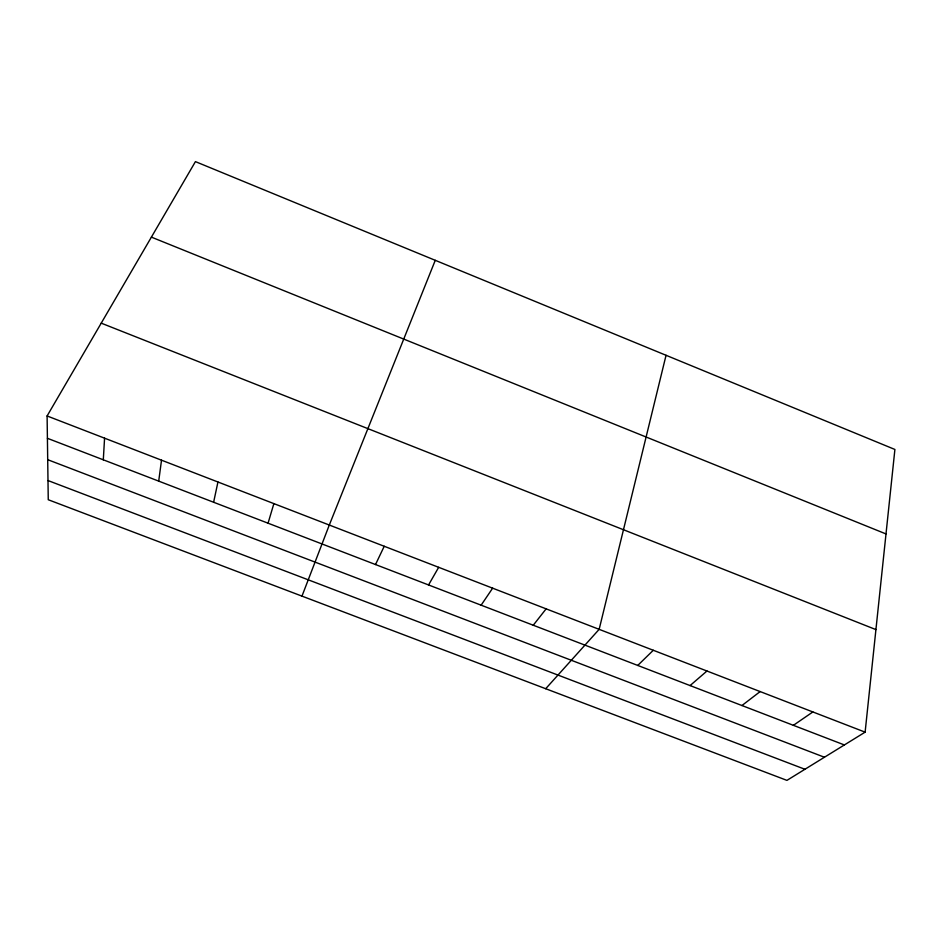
<?xml version="1.0" encoding="UTF-8"?>
<svg xmlns="http://www.w3.org/2000/svg" width="942" height="942" viewBox="0 0 942 942"><rect width="100%" height="100%" fill="white"/><g stroke="black" fill="none" stroke-linecap="round" stroke-linejoin="round"><path stroke-width="1.41" d="M103.302 459.814L104.574 438.171M865.121 732.146L894.9 449.464L195.43 161.624L47.1 415.964L48.254 499.731L786.935 780.376L865.121 732.146L47.1 415.964M158.703 481.127L161.518 460.191M213.622 502.251L217.943 481.998M666.053 355.287L599.159 629.338L545.689 688.72M268.058 523.199L273.875 503.617M301.97 596.133L329.3 525.035L435.263 260.322M375.517 564.552L384.23 546.266M428.551 584.958L438.678 567.32M481.127 605.188L492.642 588.173M533.254 625.241L546.136 608.85M637.734 665.441L653.301 650.274M690.074 685.576L706.971 671.01M741.943 705.534L760.147 691.569M793.376 725.328L812.864 711.952M47.995 480.55L804.939 769.273M47.701 459.684L824.438 757.238M47.406 438.301L844.373 744.945M101.23 323.153L875.919 629.597M151.391 237.125L885.998 533.937"/></g></svg>
